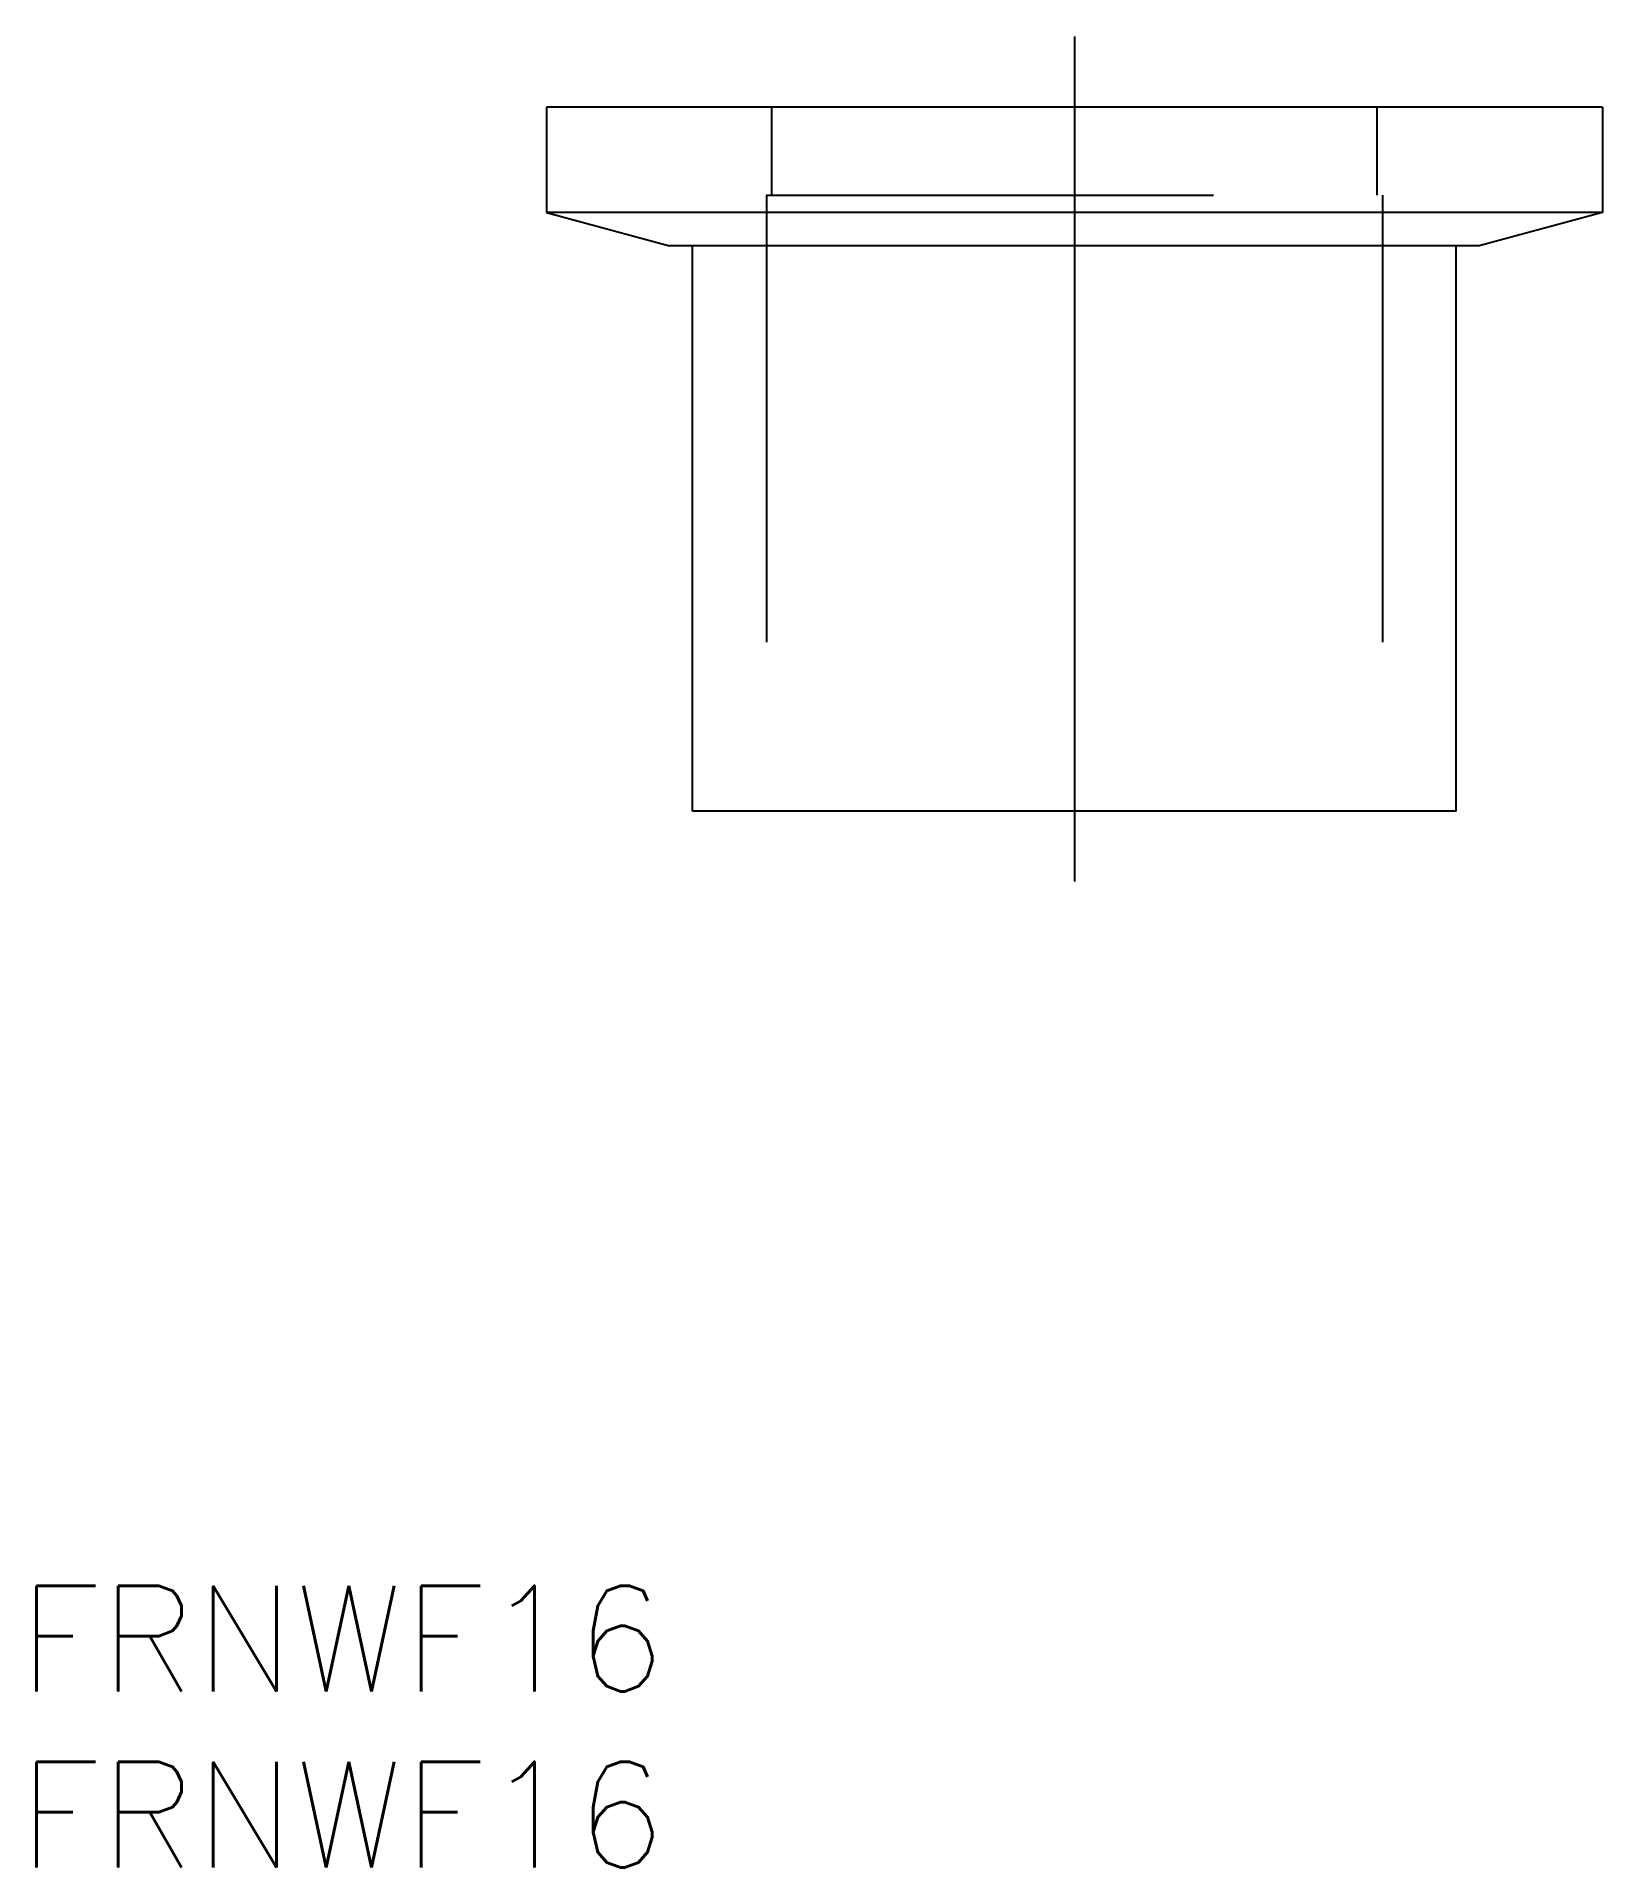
# Model space of a CAD drawing. Extents: x -29.5 to 15, y -50 to 2.
import ezdxf

# ---------------------------------------------------------------- set-up
doc = ezdxf.new("R2010")
doc.units = 0
doc.linetypes.add('CENTER', pattern=[50.8, 31.75, -6.35, 6.35, -6.35])
doc.linetypes.add('DASHED', pattern=[19.05, 12.7, -6.35])
doc.layers.get('0').update_dxf_attribs({"linetype": 'CONTINUOUS'})
doc.layers.add('CENTER', color=1, linetype='CENTER')
doc.styles.get("Standard").update_dxf_attribs({"font": 'txt.shx', "height": 3, "bigfont": 'bigfont.shx'})

msp = doc.modelspace()

# ---------------------------------------------------------------- linework, layer by layer
at = {"color": 7, "linetype": 'CONTINUOUS'}
for p, q in [((-15, 0), (-15, -3)), ((15, 0), (-15, 0)), ((15, 0), (15, -3)), ((-15, -3), (-11.5, -3.938)), ((15, -3), (-15, -3)), ((15, -3), (11.5, -3.938)), ((11.5, -3.938), (-11.5, -3.938)), ((-10.85, -20), (-10.85, -3.938)), ((10.85, -20), (10.85, -3.938)), ((10.85, -20), (-10.85, -20))]:
    msp.add_line(p, q, dxfattribs=at)
at = {"color": 3, "linetype": 'DASHED'}
for p, q in [((-8.6, -2.5), (-8.6, 0)), ((8.6, -2.5), (8.6, 0)), ((-8.75, -2.5), (-8.75, -20)), ((-8.75, -2.5), (8.75, -2.5)), ((8.75, -2.5), (8.75, -20))]:
    msp.add_line(p, q, dxfattribs=at)
at = {"layer": 'CENTER', "color": 1, "linetype": 'CENTER'}
msp.add_line((0, 2), (0, -22), dxfattribs=at)

# ---------------------------------------------------------------- texts
at = {"color": 7, "linetype": 'CONTINUOUS'}
for p in [(-30, -45), (-30, -50)]:
    msp.add_text('FRNWF16', height=3, dxfattribs=at).set_placement(p)

doc.saveas('drawing.dxf')
